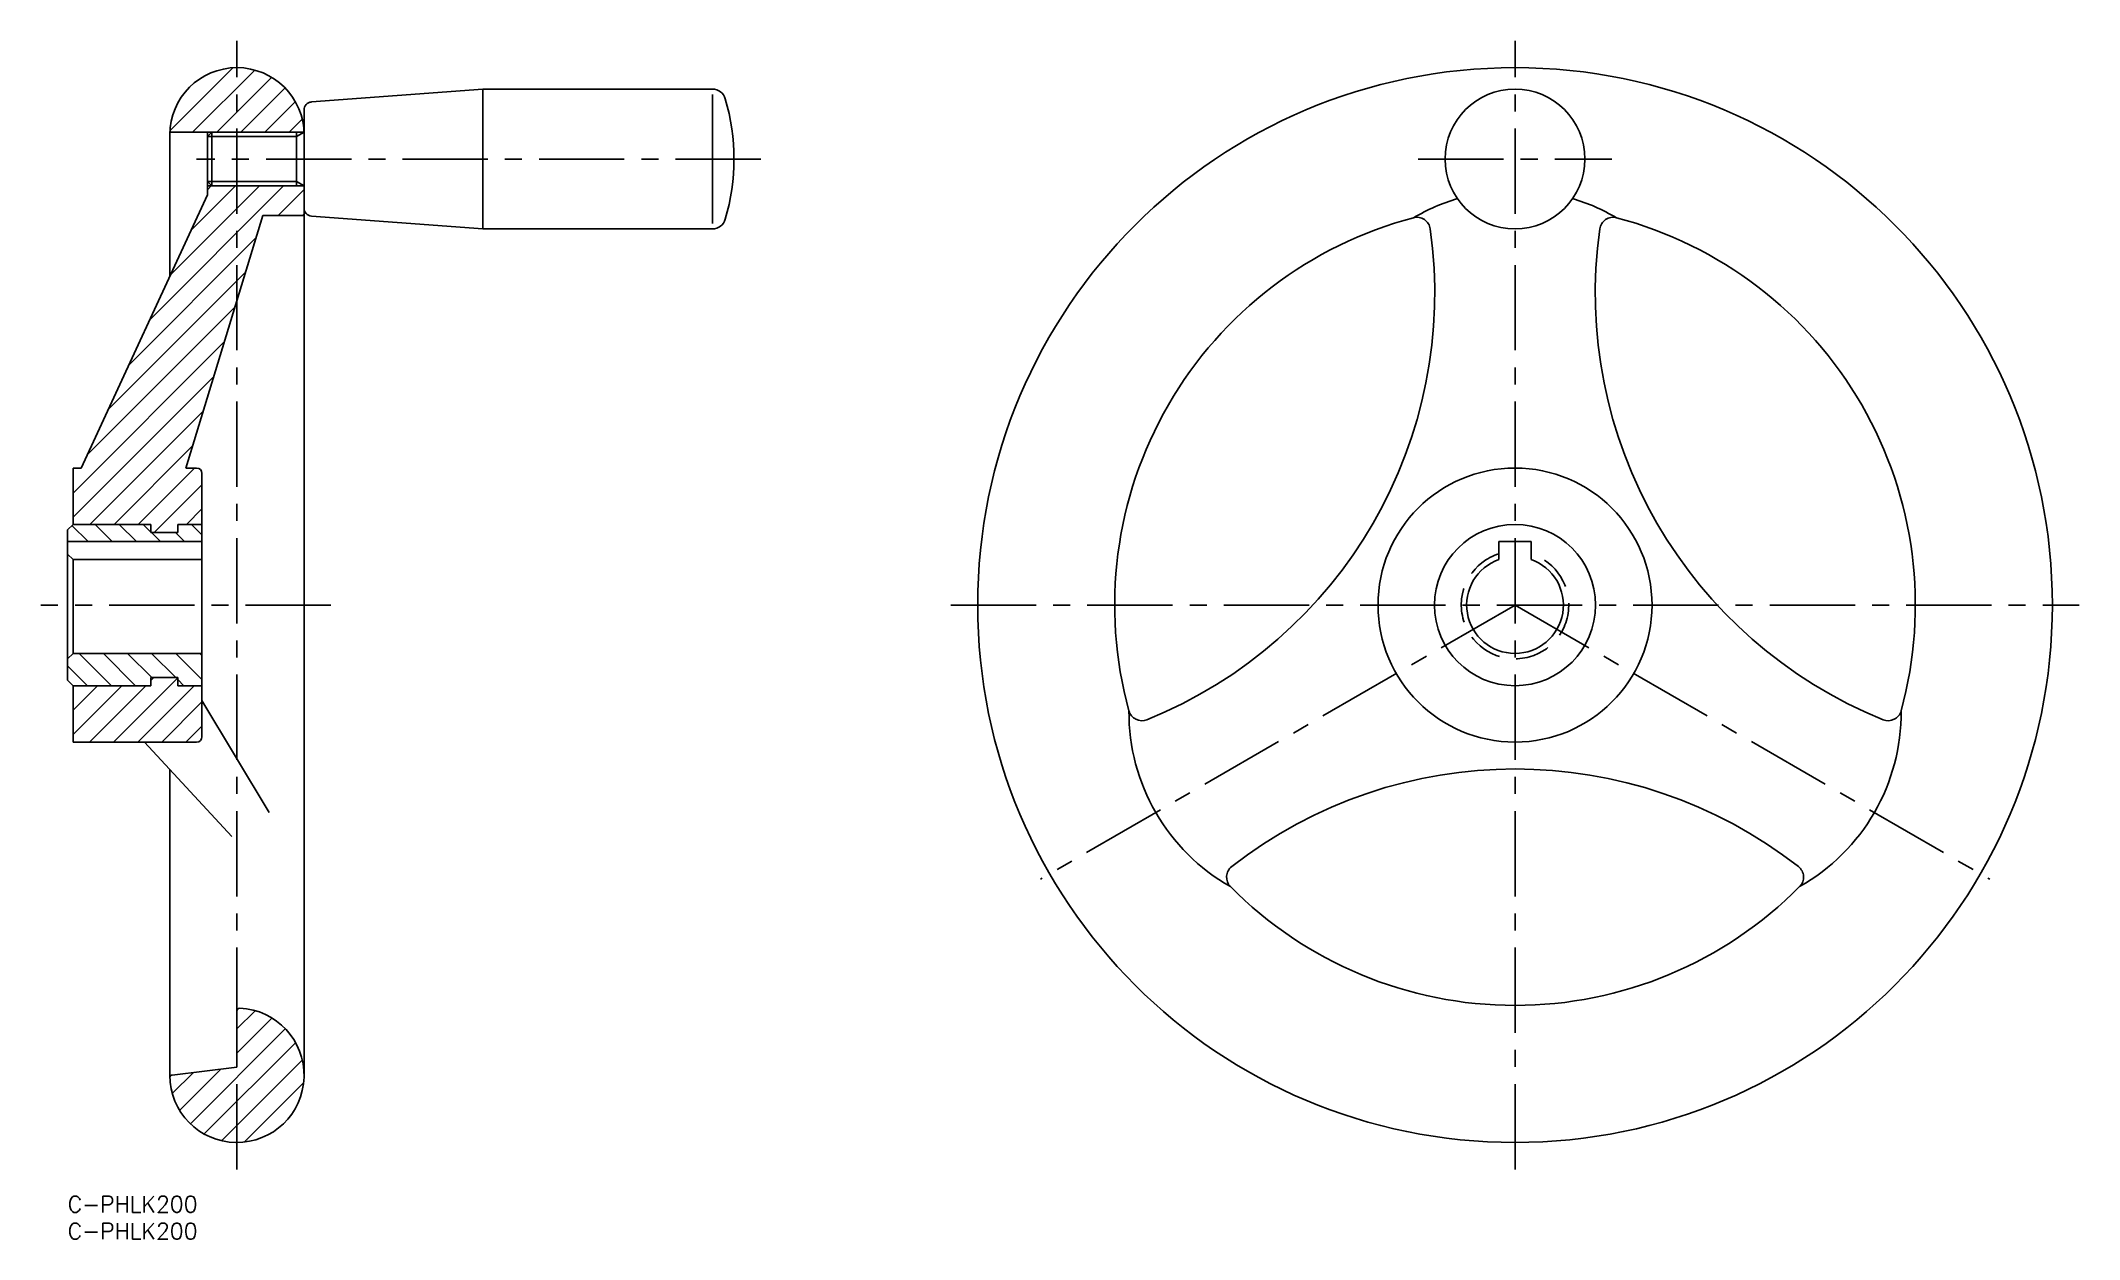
# Model space of a CAD drawing. Extents: x -5 to 374, y -8 to 215.
import ezdxf

# ---------------------------------------------------------------- set-up
doc = ezdxf.new("R2010")
doc.units = 0
doc.header["$LTSCALE"] = 0.5
doc.linetypes.add('CENTER', pattern=[50.8, 31.75, -6.35, 6.35, -6.35])
doc.linetypes.add('DASHED', pattern=[19.05, 12.7, -6.35])
for name, color, linetype in [('MSM_CENTER', 1, 'CENTER'), ('MSM_CONTINUOUS', 7, 'CONTINUOUS'), ('MSM_DASHED', 4, 'DASHED'), ('MSM_NARROW', 5, 'CONTINUOUS'), ('MSM_PART_NUMBER', 7, 'CONTINUOUS')]:
    doc.layers.add(name, color=color, linetype=linetype)
doc.styles.get("Standard").update_dxf_attribs({"font": 'txt.shx', "height": 3, "bigfont": 'bigfont.shx'})

# ---------------------------------------------------------------- blocks, each defined once
blk = doc.blocks.new('*U1')
at = {"layer": 'MSM_PART_NUMBER'}
blk.add_text('C-PHLK200', height=3, dxfattribs=at).set_placement((0, -3))
blk = doc.blocks.new('*U2')
at = {"layer": 'MSM_PART_NUMBER'}
blk.add_text('C-PHLK200', height=3, dxfattribs=at).set_placement((0, -8))

msp = doc.modelspace()

# ---------------------------------------------------------------- linework, layer by layer
at = {"layer": 'MSM_CENTER'}
for p, q in [((31.5, 5), (31.5, 215)), ((269.37, 5), (269.37, 215)), ((129, 193), (24, 193)), ((251.37, 193), (287.37, 193)), ((49, 110), (-5, 110)), ((164.37, 110), (374.37, 110)), ((269.37, 110), (181.04, 59)), ((269.37, 110), (357.71, 59))]:
    msp.add_line(p, q, dxfattribs=at)
at = {"layer": 'MSM_CONTINUOUS'}
for p, q in [((77.28, 206), (45.38, 203.61)), ((120, 206), (77.28, 206)), ((77.28, 206), (77.28, 180)), ((120, 205), (120, 181)), ((44, 202.11), (44, 22.5)), ((19, 197.5), (19, 171.19)), ((26, 198), (19.01, 198)), ((26, 197.19), (26.81, 198)), ((26, 198), (26, 186.32)), ((26.81, 198), (26.81, 188)), ((44, 198), (26.81, 198)), ((42.59, 188), (42.59, 198)), ((2.5, 135.5), (26, 186.32)), ((26, 188.81), (26.81, 188)), ((44, 188), (26.81, 188)), ((22, 135.5), (36.3, 182.5)), ((44, 182.5), (36.3, 182.5)), ((77.28, 180), (45.38, 182.39)), ((120, 180), (77.28, 180)), ((1, 135.5), (1, 125)), ((2.5, 135.5), (1, 135.5)), ((24, 135.5), (22, 135.5)), ((25, 134.5), (25, 85.5)), ((1, 125), (0, 124)), ((0, 124), (0, 96)), ((25, 121.8), (0, 121.8)), ((15.5, 125), (1, 125)), ((15.5, 123.5), (15.5, 125)), ((20.5, 123.5), (15.5, 123.5)), ((25, 125), (20.5, 125)), ((20.5, 125), (20.5, 123.5)), ((266.37, 118.49), (266.37, 121.8)), ((266.37, 121.8), (272.37, 121.8)), ((272.37, 118.49), (272.37, 121.8)), ((1, 118.49), (0, 119.49)), ((25, 118.49), (1, 118.49)), ((1, 118.49), (1, 101)), ((1, 101), (0, 100)), ((25, 101), (1, 101)), ((1, 95), (0, 96)), ((15.5, 95), (1, 95)), ((1, 95), (1, 84.5)), ((20.5, 96.5), (15.5, 96.5)), ((15.5, 96.5), (15.5, 95)), ((20.5, 95), (20.5, 96.5)), ((25, 95), (20.5, 95)), ((25, 92.26), (37.53, 71.39)), ((24, 84.5), (1, 84.5)), ((30.53, 66.94), (14.29, 84.5)), ((19, 79.41), (19, 22.5)), ((31.5, 24), (31.5, 34.49)), ((31.5, 24), (19.45, 22.55))]:
    msp.add_line(p, q, dxfattribs=at)
for centre, radius in [((269.37, 110), 100), ((269.37, 193), 13), ((269.37, 110), 25.5), ((269.37, 110), 15)]:
    msp.add_circle(centre, radius, dxfattribs=at)
for centre, radius, start, end in [((31.5, 197.5), 12.5, 0, 180), ((120, 203.5), 2.5, 16.2602, 90), ((45.5, 202.11), 1.5, 94.4672, 180), ((84, 193), 40, 343.7398, 16.2602), ((45.5, 183.89), 1.5, 180, 265.5328), ((269.37, 150.04), 37.18, 106.7532, 120.5252), ((251.12, 179.65), 2.5, 8.0058, 104.6836), ((269.37, 150.04), 37.18, 59.4748, 73.2468), ((287.62, 179.65), 2.5, 75.3164, 171.9942), ((120, 182.5), 2.5, 270, 343.7398), ((269.37, 110), 74.5, 104.6836, 195.3164), ((168.79, 168.07), 85.64, 291.9942, 8.0058), ((369.95, 168.07), 85.64, 171.9942, 248.0058), ((269.37, 110), 74.5, 344.6836, 75.3164), ((24, 134.5), 1, 0, 90), ((269.37, 110), 9, 109.4712, 70.5288), ((199.93, 90.98), 2.5, 195.3164, 291.9942), ((234.7, 89.98), 37.18, 179.4748, 240.5252), ((304.05, 89.98), 37.18, 299.4748, 0.5252), ((338.82, 90.98), 2.5, 248.0058, 344.6836), ((24, 85.5), 1, 270, 360), ((269.37, -6.14), 85.64, 51.9942, 128.0058), ((218.18, 59.37), 2.5, 128.0058, 224.6836), ((320.57, 59.37), 2.5, 315.3164, 51.9942), ((269.37, 110), 74.5, 224.6836, 315.3164), ((31.5, 22.5), 12.5, 180, 87.612), ((32, 34.49), 0.5, 87.612, 180), ((19.51, 22.06), 0.5, 96.8428, 182.1138)]:
    msp.add_arc(centre, radius, start, end, dxfattribs=at)
at = {"layer": 'MSM_DASHED'}
msp.add_arc((269.37, 110), 10, 107.4576, 72.5424, dxfattribs=at)
at = {"layer": 'MSM_NARROW'}
for p, q in [((19.04, 198.26), (30.75, 209.98)), ((23.26, 198), (34.81, 209.54)), ((27.75, 198), (37.95, 208.19)), ((32.24, 198), (40.45, 206.2)), ((36.73, 198), (42.37, 203.64)), ((26.81, 198), (26, 198)), ((41.22, 198), (43.64, 200.41)), ((44, 198), (42.59, 197.19)), ((42.59, 197.19), (26, 197.19)), ((15.22, 163.02), (40.2, 188)), ((19.09, 171.37), (35.71, 188)), ((22.95, 179.72), (31.22, 188)), ((42.59, 188.81), (26, 188.81)), ((26.81, 188), (26, 188)), ((26, 187.27), (26.73, 188)), ((39.19, 182.5), (44, 187.31)), ((44, 188), (42.59, 188.81)), ((43.68, 182.5), (44, 182.82)), ((11.36, 154.67), (35.03, 178.34)), ((7.5, 146.32), (33.07, 171.89)), ((3.64, 137.96), (31.11, 165.43)), ((1, 130.83), (29.14, 158.98)), ((1, 126.34), (27.18, 152.52)), ((4.15, 125), (25.22, 146.07)), ((8.64, 125), (23.25, 139.62)), ((1, 135.33), (1.17, 135.5)), ((13.13, 125), (23.63, 135.5)), ((16.12, 123.5), (25, 132.38)), ((22.11, 125), (25, 127.89)), ((3.81, 121.8), (0.8, 124.8)), ((8.3, 121.8), (5.1, 125)), ((12.79, 121.8), (9.59, 125)), ((15.5, 123.58), (14.08, 125)), ((17.28, 121.8), (15.58, 123.5)), ((21.77, 121.8), (20.07, 123.5)), ((25, 123.06), (23.06, 125)), ((3.67, 95), (0, 98.67)), ((8.16, 95), (2.16, 101)), ((12.65, 95), (6.65, 101)), ((15.64, 96.5), (11.14, 101)), ((20.13, 96.5), (15.63, 101)), ((25, 96.12), (20.12, 101)), ((25, 100.61), (24.61, 101)), ((1, 94.91), (1.09, 95)), ((1, 90.42), (5.58, 95)), ((1, 85.93), (10.07, 95)), ((4.06, 84.5), (14.56, 95)), ((8.55, 84.5), (20.5, 96.45)), ((13.04, 84.5), (23.54, 95)), ((15.5, 95.94), (16.06, 96.5)), ((21.63, 95), (20.5, 96.13)), ((17.53, 84.5), (25, 91.97)), ((22.02, 84.5), (25, 87.48)), ((31.5, 31.12), (34.9, 34.52)), ((22.85, 13.49), (40.51, 31.15)), ((31.5, 26.63), (38.01, 33.15)), ((25.43, 11.58), (42.42, 28.57)), ((19.48, 19.1), (23.41, 23.03)), ((20.85, 15.99), (28.51, 23.64)), ((28.68, 10.34), (43.66, 25.32)), ((32.93, 10.1), (43.9, 21.07))]:
    msp.add_line(p, q, dxfattribs=at)

# ---------------------------------------------------------------- block references
at = {"layer": 'MSM_CONTINUOUS'}
for name in ['*U1', '*U2']:
    msp.add_blockref(name, (0, 0), dxfattribs=at)

doc.saveas('drawing.dxf')
